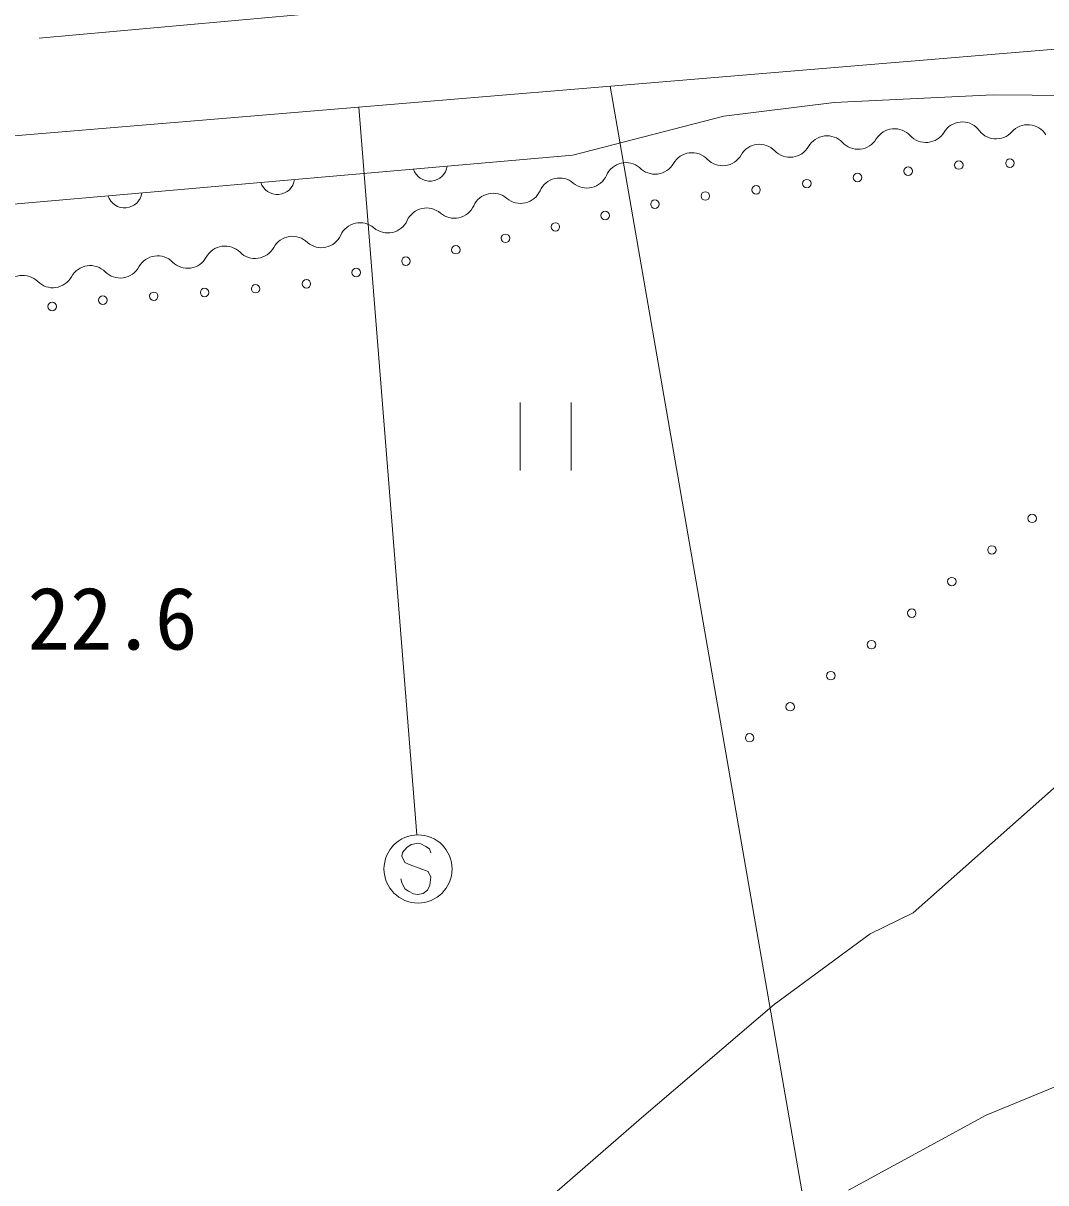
# Model space of a CAD drawing. Units: millimetres at full size, sheet at 1:1000; details may follow other scales. Extents: x 40000 to 680000, y 20000 to 380000.
# Drawn here: x 187428 to 217456, y 240464 to 274499 of the extents above; entities that cross this region are included whole.
import ezdxf
from ezdxf.enums import TextEntityAlignment as Align

# ---------------------------------------------------------------- set-up
doc = ezdxf.new("R2010")
doc.units = ezdxf.units.MM
doc.header["$LTSCALE"] = 1000
doc.linetypes.add('CHAIN', pattern=[18.5, 12, -1.5, 3.5, -1.5])
for name, color, linetype, lineweight in [('M-BGD', 7, 'Continuous', 13), ('M-BMK', 2, 'CHAIN', 13), ('M-STR-STRC', 7, 'Continuous', 25)]:
    doc.layers.add(name, color=color, linetype=linetype, lineweight=lineweight)
doc.layers.add('M-BGD-HTXT', color=7, linetype='Continuous')
doc.styles.add('ＭＳ ゴシック', font='')
doc.styles.get('ＭＳ ゴシック').set_extended_font_data('MS Gothic')

msp = doc.modelspace()

# ---------------------------------------------------------------- linework, layer by layer
at = {"layer": 'M-BGD'}
for p, q in [((176971, 270349), (218822, 273825)), ((211244, 272171), (215911, 272392)), ((215911, 272392), (222649, 272334)), ((208004, 271769), (211244, 272171)), ((203566, 270629), (208004, 271769)), ((181751, 268720), (203566, 270629)), ((202023, 263369), (202023, 261369)), ((203523, 261369), (203523, 263369)), ((213556, 248391), (219819, 253937)), ((212295, 247768), (213556, 248391)), ((209475, 245696), (212295, 247768)), ((205587, 242370), (209475, 245696)), ((215706, 242447), (219891, 244182)), ((202578, 239762), (205587, 242370)), ((211666, 240246), (215706, 242447))]:
    msp.add_line(p, q, dxfattribs=at)
for centre in [(213414, 270154), (214903, 270336), (216402, 270392), (210436, 269790), (211925, 269972), (208947, 269609), (205979, 269187), (207458, 269427), (204517, 268853), (203055, 268519), (201592, 268185), (200130, 267851), (198668, 267517), (197205, 267183), (194252, 266706), (195743, 266848), (189764, 266372), (191260, 266483), (192756, 266595), (188277, 266183), (217053, 259966), (215874, 259038), (214696, 258110), (213518, 257182), (212335, 256259), (211143, 255349), (209951, 254438), (208759, 253528)]:
    msp.add_circle(centre, 125, dxfattribs=at)
for centre, radius, start, end in [((215003, 270976), 625, 42.559, 148.8192), ((213013, 270778), 625, 42.559, 148.8192), ((213934, 271623), 625, 222.559, 328.8192), ((215994, 271729), 625, 211.8477, 318.1079), ((216925, 270894), 625, 31.8477, 138.1079), ((209049, 270320), 625, 43.9837, 150.2439), ((211034, 270568), 625, 43.9837, 150.2439), ((211944, 271425), 625, 222.559, 328.8192), ((207064, 270073), 625, 43.9837, 150.2439), ((207964, 270941), 625, 223.9837, 330.2439), ((209948, 271189), 625, 223.9837, 330.2439), ((199373, 270375), 512, 197.6798, 352.3191), ((205127, 269781), 625, 49.8993, 156.1595), ((205979, 270693), 625, 223.9837, 330.2439), ((194890, 269983), 512, 197.6798, 352.3191), ((203178, 269330), 625, 49.8993, 156.1595), ((203984, 270286), 625, 229.8993, 336.1595), ((202035, 269835), 625, 229.8993, 336.1595), ((190407, 269590), 512, 197.6798, 352.3191), ((201225, 268883), 625, 49.3453, 155.6055), ((199272, 268451), 625, 49.3453, 155.6055), ((200087, 269399), 625, 229.3453, 335.6055), ((197320, 268019), 625, 49.3453, 155.6055), ((198134, 268967), 625, 229.3453, 335.6055), ((195333, 267619), 625, 45.1008, 151.361), ((196181, 268535), 625, 229.3453, 335.6055), ((193354, 267332), 625, 45.1008, 151.361), ((194236, 268218), 625, 225.1008, 331.361), ((191374, 267046), 625, 45.1008, 151.361), ((192256, 267931), 625, 225.1008, 331.361), ((189395, 266760), 625, 45.1008, 151.361), ((190277, 267645), 625, 225.1008, 331.361), ((187415, 266473), 625, 45.1008, 151.361), ((188298, 267359), 625, 225.1008, 331.361)]:
    msp.add_arc(centre, radius, start, end, dxfattribs=at)
at = {"layer": 'M-BMK'}
msp.add_line((169468, 272400), (205092, 275613), dxfattribs=at)
at = {"layer": 'M-STR-STRC', "lineweight": 13}
for p, q in [((204659, 272648), (211395, 233907)), ((197288, 272036), (198986, 250675)), ((198565, 250162), (198549, 250048)), ((198693, 250301), (198565, 250162)), ((198825, 250394), (198693, 250301)), ((198991, 250427), (198825, 250394)), ((199106, 250411), (198991, 250427)), ((199251, 250338), (199106, 250411)), ((199361, 250264), (199251, 250338)), ((199395, 250152), (199361, 250264)), ((198549, 250048), (198635, 249866)), ((198635, 249866), (198786, 249793)), ((198786, 249793), (199318, 249604)), ((199318, 249604), (199398, 249432)), ((198551, 249274), (198512, 249384)), ((198635, 249096), (198551, 249274)), ((199368, 249204), (199297, 249055)), ((199398, 249432), (199368, 249204)), ((198739, 249022), (198635, 249096)), ((198885, 248947), (198739, 249022)), ((199005, 248931), (198885, 248947)), ((199173, 248959), (199005, 248931)), ((199297, 249055), (199173, 248959))]:
    msp.add_line(p, q, dxfattribs=at)
msp.add_circle((199022, 249676), 1000, dxfattribs=at)

# ---------------------------------------------------------------- texts
at = {"layer": 'M-BGD-HTXT', "style": 'ＭＳ ゴシック'}
msp.add_text('22.6', height=1833, dxfattribs=at).set_placement((190049, 257032), align=Align.MIDDLE_CENTER)

doc.saveas('drawing.dxf')
